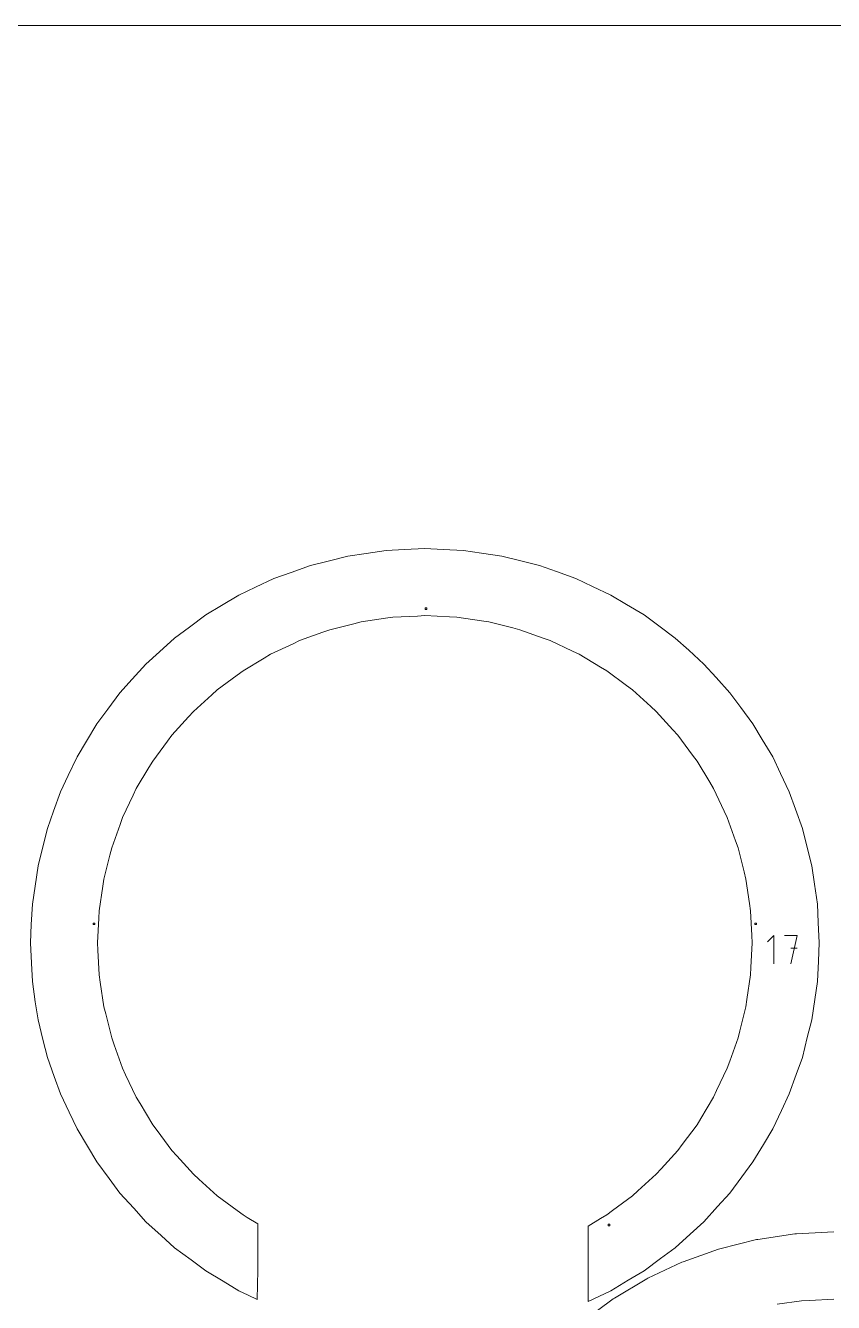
# Model space of a CAD drawing. Header units: centimetres. Extents: x -214 to 137, y -175 to 4.
# Drawn here: x -183.1 to -152.74, y -123.16 to -75.16 of the extents above; entities that cross this region are included whole.
import ezdxf

# ---------------------------------------------------------------- set-up
doc = ezdxf.new("R2010")
doc.units = ezdxf.units.CM
doc.header["$MEASUREMENT"] = 0
doc.layers.add('layer 1', color=7, linetype='Continuous')

msp = doc.modelspace()

# ---------------------------------------------------------------- linework, layer by layer
at = {"layer": 'layer 1', "color": 5, "lineweight": 9}
for points in [[(-114.22072, -75.16373), (-114.22072, -75.16373), (-214.22072, -75.16373), (-214.22072, -75.16373)], [(-170.30573, -95.00485), (-170.30573, -95.00485), (-170.98651, -95.10584), (-170.98651, -95.10584)], [(-169.54742, -94.89237), (-169.54742, -94.89237), (-170.30573, -95.00485), (-170.30573, -95.00485)], [(-168.86002, -94.8586), (-168.86002, -94.8586), (-169.54742, -94.89237), (-169.54742, -94.89237)], [(-168.09433, -94.82099), (-168.09433, -94.82099), (-168.86002, -94.8586), (-168.86002, -94.8586)], [(-167.40689, -94.85476), (-167.40689, -94.85476), (-168.09433, -94.82099), (-168.09433, -94.82099)], [(-166.64115, -94.89238), (-166.64115, -94.89238), (-167.40689, -94.85476), (-167.40689, -94.85476)], [(-165.96037, -94.99337), (-165.96037, -94.99337), (-166.64115, -94.89238), (-166.64115, -94.89238)], [(-165.20206, -95.10586), (-165.20206, -95.10586), (-165.96037, -94.99337), (-165.96037, -94.99337)], [(-172.39775, -95.45934), (-172.39775, -95.45934), (-173.11954, -95.7176), (-173.11954, -95.7176)], [(-171.73015, -95.29211), (-171.73015, -95.29211), (-172.39775, -95.45934), (-172.39775, -95.45934)], [(-170.98651, -95.10584), (-170.98651, -95.10584), (-171.73015, -95.29211), (-171.73015, -95.29211)], [(-164.53446, -95.27309), (-164.53446, -95.27309), (-165.20206, -95.10586), (-165.20206, -95.10586)], [(-163.79083, -95.45936), (-163.79083, -95.45936), (-164.53446, -95.27309), (-164.53446, -95.27309)], [(-163.14283, -95.69122), (-163.14283, -95.69122), (-163.79083, -95.45936), (-163.79083, -95.45936)], [(-173.76754, -95.94946), (-173.76754, -95.94946), (-174.46055, -96.27722), (-174.46055, -96.27722)], [(-173.11954, -95.7176), (-173.11954, -95.7176), (-173.76754, -95.94946), (-173.76754, -95.94946)], [(-162.42104, -95.94949), (-162.42104, -95.94949), (-163.14283, -95.69122), (-163.14283, -95.69122)], [(-161.79889, -96.24375), (-161.79889, -96.24375), (-162.42104, -95.94949), (-162.42104, -95.94949)], [(-174.46055, -96.27722), (-174.46055, -96.27722), (-175.0827, -96.57148), (-175.0827, -96.57148)], [(-161.10589, -96.57152), (-161.10589, -96.57152), (-161.79889, -96.24375), (-161.79889, -96.24375)], [(-175.0827, -96.57148), (-175.0827, -96.57148), (-175.74024, -96.9656), (-175.74024, -96.9656)], [(-160.51557, -96.92534), (-160.51557, -96.92534), (-161.10589, -96.57152), (-161.10589, -96.57152)], [(-159.85804, -97.31946), (-159.85804, -97.31946), (-160.51557, -96.92534), (-160.51557, -96.92534)], [(-176.33056, -97.31942), (-176.33056, -97.31942), (-176.9463, -97.77609), (-176.9463, -97.77609)], [(-175.74024, -96.9656), (-175.74024, -96.9656), (-176.33056, -97.31942), (-176.33056, -97.31942)], [(-169.57292, -97.44501), (-169.57292, -97.44501), (-169.29999, -97.40453), (-169.29999, -97.40453)], [(-169.29999, -97.40453), (-169.29999, -97.40453), (-168.36992, -97.35884), (-168.36992, -97.35884)], [(-168.36992, -97.35884), (-168.36992, -97.35884), (-168.09433, -97.3453), (-168.09433, -97.3453)], [(-168.09433, -97.3453), (-168.09433, -97.3453), (-167.1642, -97.391), (-167.1642, -97.391)], [(-168.02707, -97.05583), (-168.02707, -97.05583), (-168.08422, -97.05583), (-168.08422, -97.05583)], [(-168.08422, -97.05583), (-168.08422, -97.05583), (-168.08422, -97.11298), (-168.08422, -97.11298)], [(-168.08422, -97.11298), (-168.08422, -97.11298), (-168.02707, -97.11298), (-168.02707, -97.11298)], [(-168.02707, -97.11298), (-168.02707, -97.11298), (-168.02707, -97.05583), (-168.02707, -97.05583)], [(-167.1642, -97.391), (-167.1642, -97.391), (-166.88859, -97.40454), (-166.88859, -97.40454)], [(-166.88859, -97.40454), (-166.88859, -97.40454), (-165.96748, -97.54118), (-165.96748, -97.54118)], [(-159.30525, -97.72944), (-159.30525, -97.72944), (-159.85804, -97.31946), (-159.85804, -97.31946)], [(-176.9463, -97.77609), (-176.9463, -97.77609), (-177.49909, -98.18606), (-177.49909, -98.18606)], [(-171.92477, -97.96791), (-171.92477, -97.96791), (-171.66498, -97.87495), (-171.66498, -97.87495)], [(-171.66498, -97.87495), (-171.66498, -97.87495), (-170.76169, -97.64869), (-170.76169, -97.64869)], [(-170.76169, -97.64869), (-170.76169, -97.64869), (-170.49404, -97.58165), (-170.49404, -97.58165)], [(-170.49404, -97.58165), (-170.49404, -97.58165), (-169.57292, -97.44501), (-169.57292, -97.44501)], [(-165.96748, -97.54118), (-165.96748, -97.54118), (-165.69455, -97.58166), (-165.69455, -97.58166)], [(-165.69455, -97.58166), (-165.69455, -97.58166), (-164.79126, -97.80793), (-164.79126, -97.80793)], [(-164.79126, -97.80793), (-164.79126, -97.80793), (-164.52361, -97.87497), (-164.52361, -97.87497)], [(-164.52361, -97.87497), (-164.52361, -97.87497), (-163.64685, -98.18869), (-163.64685, -98.18869)], [(-158.68951, -98.18611), (-158.68951, -98.18611), (-159.30525, -97.72944), (-159.30525, -97.72944)], [(-177.49909, -98.18606), (-177.49909, -98.18606), (-178.06711, -98.70089), (-178.06711, -98.70089)], [(-173.05096, -98.39959), (-173.05096, -98.39959), (-172.80153, -98.28162), (-172.80153, -98.28162)], [(-172.80153, -98.28162), (-172.80153, -98.28162), (-171.92477, -97.96791), (-171.92477, -97.96791)], [(-163.64685, -98.18869), (-163.64685, -98.18869), (-163.38706, -98.28165), (-163.38706, -98.28165)], [(-163.38706, -98.28165), (-163.38706, -98.28165), (-162.54528, -98.67978), (-162.54528, -98.67978)], [(-158.17957, -98.6483), (-158.17957, -98.6483), (-158.68951, -98.18611), (-158.68951, -98.18611)], [(-178.06711, -98.70089), (-178.06711, -98.70089), (-178.57705, -99.16308), (-178.57705, -99.16308)], [(-174.12941, -98.93958), (-174.12941, -98.93958), (-173.89275, -98.79773), (-173.89275, -98.79773)], [(-173.89275, -98.79773), (-173.89275, -98.79773), (-173.05096, -98.39959), (-173.05096, -98.39959)], [(-162.54528, -98.67978), (-162.54528, -98.67978), (-162.29585, -98.79775), (-162.29585, -98.79775)], [(-162.29585, -98.79775), (-162.29585, -98.79775), (-161.49714, -99.27649), (-161.49714, -99.27649)], [(-157.61156, -99.16313), (-157.61156, -99.16313), (-158.17957, -98.6483), (-158.17957, -98.6483)], [(-178.57705, -99.16308), (-178.57705, -99.16308), (-179.09188, -99.7311), (-179.09188, -99.7311)], [(-174.92812, -99.41831), (-174.92812, -99.41831), (-174.12941, -98.93958), (-174.12941, -98.93958)], [(-161.49714, -99.27649), (-161.49714, -99.27649), (-161.26048, -99.41834), (-161.26048, -99.41834)], [(-157.14937, -99.67307), (-157.14937, -99.67307), (-157.61156, -99.16313), (-157.61156, -99.16313)], [(-179.09188, -99.7311), (-179.09188, -99.7311), (-179.55407, -100.24104), (-179.55407, -100.24104)], [(-175.89769, -100.13739), (-175.89769, -100.13739), (-175.14974, -99.58267), (-175.14974, -99.58267)], [(-175.14974, -99.58267), (-175.14974, -99.58267), (-174.92812, -99.41831), (-174.92812, -99.41831)], [(-161.26048, -99.41834), (-161.26048, -99.41834), (-160.51254, -99.97306), (-160.51254, -99.97306)], [(-156.63455, -100.24109), (-156.63455, -100.24109), (-157.14937, -99.67307), (-157.14937, -99.67307)], [(-179.55407, -100.24104), (-179.55407, -100.24104), (-180.01073, -100.85678), (-180.01073, -100.85678)], [(-176.10213, -100.32268), (-176.10213, -100.32268), (-175.89769, -100.13739), (-175.89769, -100.13739)], [(-160.51254, -99.97306), (-160.51254, -99.97306), (-160.29092, -100.13743), (-160.29092, -100.13743)], [(-160.29092, -100.13743), (-160.29092, -100.13743), (-159.60097, -100.76278), (-159.60097, -100.76278)], [(-156.22458, -100.79388), (-156.22458, -100.79388), (-156.63455, -100.24109), (-156.63455, -100.24109)], [(-176.7921, -100.94803), (-176.7921, -100.94803), (-176.10213, -100.32268), (-176.10213, -100.32268)], [(-159.60097, -100.76278), (-159.60097, -100.76278), (-159.39652, -100.94808), (-159.39652, -100.94808)], [(-155.76791, -101.40963), (-155.76791, -101.40963), (-156.22458, -100.79388), (-156.22458, -100.79388)], [(-180.01073, -100.85678), (-180.01073, -100.85678), (-180.42071, -101.40958), (-180.42071, -101.40958)], [(-177.60275, -101.84244), (-177.60275, -101.84244), (-176.97739, -101.15247), (-176.97739, -101.15247)], [(-176.97739, -101.15247), (-176.97739, -101.15247), (-176.7921, -100.94803), (-176.7921, -100.94803)], [(-159.39652, -100.94808), (-159.39652, -100.94808), (-158.77117, -101.63804), (-158.77117, -101.63804)], [(-180.42071, -101.40958), (-180.42071, -101.40958), (-180.81483, -102.06712), (-180.81483, -102.06712)], [(-158.77117, -101.63804), (-158.77117, -101.63804), (-158.58587, -101.84249), (-158.58587, -101.84249)], [(-155.4141, -101.99995), (-155.4141, -101.99995), (-155.76791, -101.40963), (-155.76791, -101.40963)], [(-180.81483, -102.06712), (-180.81483, -102.06712), (-181.16865, -102.65743), (-181.16865, -102.65743)], [(-178.32183, -102.81201), (-178.32183, -102.81201), (-177.76712, -102.06407), (-177.76712, -102.06407)], [(-177.76712, -102.06407), (-177.76712, -102.06407), (-177.60275, -101.84244), (-177.60275, -101.84244)], [(-158.58587, -101.84249), (-158.58587, -101.84249), (-158.03117, -102.59043), (-158.03117, -102.59043)], [(-155.01999, -102.65749), (-155.01999, -102.65749), (-155.4141, -101.99995), (-155.4141, -101.99995)], [(-181.16865, -102.65743), (-181.16865, -102.65743), (-181.49641, -103.35044), (-181.49641, -103.35044)], [(-158.03117, -102.59043), (-158.03117, -102.59043), (-157.86681, -102.81205), (-157.86681, -102.81205)], [(-154.72573, -103.27964), (-154.72573, -103.27964), (-155.01999, -102.65749), (-155.01999, -102.65749)], [(-178.9424, -103.84739), (-178.9424, -103.84739), (-178.46368, -103.04868), (-178.46368, -103.04868)], [(-178.46368, -103.04868), (-178.46368, -103.04868), (-178.32183, -102.81201), (-178.32183, -102.81201)], [(-157.86681, -102.81205), (-157.86681, -102.81205), (-157.38808, -103.61076), (-157.38808, -103.61076)], [(-181.49641, -103.35044), (-181.49641, -103.35044), (-181.79067, -103.97259), (-181.79067, -103.97259)], [(-157.38808, -103.61076), (-157.38808, -103.61076), (-157.24623, -103.84743), (-157.24623, -103.84743)], [(-154.39797, -103.97265), (-154.39797, -103.97265), (-154.72573, -103.27964), (-154.72573, -103.27964)], [(-181.79067, -103.97259), (-181.79067, -103.97259), (-182.04893, -104.69439), (-182.04893, -104.69439)], [(-179.45852, -104.93861), (-179.45852, -104.93861), (-179.06037, -104.09681), (-179.06037, -104.09681)], [(-179.06037, -104.09681), (-179.06037, -104.09681), (-178.9424, -103.84739), (-178.9424, -103.84739)], [(-157.24623, -103.84743), (-157.24623, -103.84743), (-156.8481, -104.68922), (-156.8481, -104.68922)], [(-154.16611, -104.62065), (-154.16611, -104.62065), (-154.39797, -103.97265), (-154.39797, -103.97265)], [(-153.90786, -105.34244), (-153.90786, -105.34244), (-154.16611, -104.62065), (-154.16611, -104.62065)], [(-182.04893, -104.69439), (-182.04893, -104.69439), (-182.28079, -105.34239), (-182.28079, -105.34239)], [(-179.55147, -105.1984), (-179.55147, -105.1984), (-179.45852, -104.93861), (-179.45852, -104.93861)], [(-156.8481, -104.68922), (-156.8481, -104.68922), (-156.73013, -104.93865), (-156.73013, -104.93865)], [(-156.73013, -104.93865), (-156.73013, -104.93865), (-156.41642, -105.8154), (-156.41642, -105.8154)], [(-182.28079, -105.34239), (-182.28079, -105.34239), (-182.46706, -106.08602), (-182.46706, -106.08602)], [(-179.86517, -106.07515), (-179.86517, -106.07515), (-179.55147, -105.1984), (-179.55147, -105.1984)], [(-153.74063, -106.01004), (-153.74063, -106.01004), (-153.90786, -105.34244), (-153.90786, -105.34244)], [(-179.93221, -106.3428), (-179.93221, -106.3428), (-179.86517, -106.07515), (-179.86517, -106.07515)], [(-156.41642, -105.8154), (-156.41642, -105.8154), (-156.32347, -106.0752), (-156.32347, -106.0752)], [(-156.32347, -106.0752), (-156.32347, -106.0752), (-156.09721, -106.97849), (-156.09721, -106.97849)], [(-153.55436, -106.75368), (-153.55436, -106.75368), (-153.74063, -106.01004), (-153.74063, -106.01004)], [(-182.46706, -106.08602), (-182.46706, -106.08602), (-182.63429, -106.75363), (-182.63429, -106.75363)], [(-180.15848, -107.2461), (-180.15848, -107.2461), (-179.93221, -106.3428), (-179.93221, -106.3428)], [(-182.63429, -106.75363), (-182.63429, -106.75363), (-182.74677, -107.51193), (-182.74677, -107.51193)], [(-156.09721, -106.97849), (-156.09721, -106.97849), (-156.03017, -107.24614), (-156.03017, -107.24614)], [(-153.45339, -107.43446), (-153.45339, -107.43446), (-153.55436, -106.75368), (-153.55436, -106.75368)], [(-182.74677, -107.51193), (-182.74677, -107.51193), (-182.84776, -108.19272), (-182.84776, -108.19272)], [(-180.19897, -107.51903), (-180.19897, -107.51903), (-180.15848, -107.2461), (-180.15848, -107.2461)], [(-156.03017, -107.24614), (-156.03017, -107.24614), (-155.89354, -108.16725), (-155.89354, -108.16725)], [(-153.34091, -108.19276), (-153.34091, -108.19276), (-153.45339, -107.43446), (-153.45339, -107.43446)], [(-180.3356, -108.44014), (-180.3356, -108.44014), (-180.19897, -107.51903), (-180.19897, -107.51903)], [(-182.84776, -108.19272), (-182.84776, -108.19272), (-182.88537, -108.9584), (-182.88537, -108.9584)], [(-180.34914, -108.71573), (-180.34914, -108.71573), (-180.3356, -108.44014), (-180.3356, -108.44014)], [(-155.89354, -108.16725), (-155.89354, -108.16725), (-155.85306, -108.44018), (-155.85306, -108.44018)], [(-155.85306, -108.44018), (-155.85306, -108.44018), (-155.80737, -109.37025), (-155.80737, -109.37025)], [(-153.30714, -108.88017), (-153.30714, -108.88017), (-153.34091, -108.19276), (-153.34091, -108.19276)], [(-180.49883, -108.89899), (-180.49883, -108.89899), (-180.55598, -108.89899), (-180.55598, -108.89899)], [(-180.55598, -108.89899), (-180.55598, -108.89899), (-180.55598, -108.95614), (-180.55598, -108.95614)], [(-180.55598, -108.95614), (-180.55598, -108.95614), (-180.49883, -108.95614), (-180.49883, -108.95614)], [(-180.49883, -108.95614), (-180.49883, -108.95614), (-180.49883, -108.89899), (-180.49883, -108.89899)], [(-180.39483, -109.6458), (-180.39483, -109.6458), (-180.34914, -108.71573), (-180.34914, -108.71573)], [(-155.63268, -108.89899), (-155.63268, -108.89899), (-155.68983, -108.89899), (-155.68983, -108.89899)], [(-155.68983, -108.89899), (-155.68983, -108.89899), (-155.68983, -108.95614), (-155.68983, -108.95614)], [(-155.68983, -108.95614), (-155.68983, -108.95614), (-155.63268, -108.95614), (-155.63268, -108.95614)], [(-155.63268, -108.95614), (-155.63268, -108.95614), (-155.63268, -108.89899), (-155.63268, -108.89899)], [(-153.26952, -109.64585), (-153.26952, -109.64585), (-153.30714, -108.88017), (-153.30714, -108.88017)], [(-182.88537, -108.9584), (-182.88537, -108.9584), (-182.91914, -109.6458), (-182.91914, -109.6458)], [(-155.80737, -109.37025), (-155.80737, -109.37025), (-155.79383, -109.64584), (-155.79383, -109.64584)], [(-182.91914, -109.6458), (-182.91914, -109.6458), (-182.88152, -110.41149), (-182.88152, -110.41149)], [(-180.38129, -109.92139), (-180.38129, -109.92139), (-180.39483, -109.6458), (-180.39483, -109.6458)], [(-155.79383, -109.64584), (-155.79383, -109.64584), (-155.83953, -110.57591), (-155.83953, -110.57591)], [(-153.3033, -110.33325), (-153.3033, -110.33325), (-153.26952, -109.64585), (-153.26952, -109.64585)], [(-180.3356, -110.85146), (-180.3356, -110.85146), (-180.38129, -109.92139), (-180.38129, -109.92139)], [(-153.34092, -111.09893), (-153.34092, -111.09893), (-153.3033, -110.33325), (-153.3033, -110.33325)], [(-182.88152, -110.41149), (-182.88152, -110.41149), (-182.84776, -111.09889), (-182.84776, -111.09889)], [(-180.29511, -111.1244), (-180.29511, -111.1244), (-180.3356, -110.85146), (-180.3356, -110.85146)], [(-155.85307, -110.8515), (-155.85307, -110.8515), (-155.9897, -111.77261), (-155.9897, -111.77261)], [(-155.83953, -110.57591), (-155.83953, -110.57591), (-155.85307, -110.8515), (-155.85307, -110.8515)], [(-182.84776, -111.09889), (-182.84776, -111.09889), (-182.73527, -111.8572), (-182.73527, -111.8572)], [(-180.15848, -112.04551), (-180.15848, -112.04551), (-180.29511, -111.1244), (-180.29511, -111.1244)], [(-153.4419, -111.77971), (-153.4419, -111.77971), (-153.34092, -111.09893), (-153.34092, -111.09893)], [(-155.9897, -111.77261), (-155.9897, -111.77261), (-156.03019, -112.04554), (-156.03019, -112.04554)], [(-153.55438, -112.53802), (-153.55438, -112.53802), (-153.4419, -111.77971), (-153.4419, -111.77971)], [(-182.73527, -111.8572), (-182.73527, -111.8572), (-182.63429, -112.53798), (-182.63429, -112.53798)], [(-180.09144, -112.31316), (-180.09144, -112.31316), (-180.15848, -112.04551), (-180.15848, -112.04551)], [(-179.86517, -113.21645), (-179.86517, -113.21645), (-180.09144, -112.31316), (-180.09144, -112.31316)], [(-156.03019, -112.04554), (-156.03019, -112.04554), (-156.25646, -112.94882), (-156.25646, -112.94882)], [(-182.63429, -112.53798), (-182.63429, -112.53798), (-182.44801, -113.28161), (-182.44801, -113.28161)], [(-153.72161, -113.20562), (-153.72161, -113.20562), (-153.55438, -112.53802), (-153.55438, -112.53802)], [(-179.77222, -113.47624), (-179.77222, -113.47624), (-179.86517, -113.21645), (-179.86517, -113.21645)], [(-156.3235, -113.21647), (-156.3235, -113.21647), (-156.63721, -114.09323), (-156.63721, -114.09323)], [(-156.25646, -112.94882), (-156.25646, -112.94882), (-156.3235, -113.21647), (-156.3235, -113.21647)], [(-153.90789, -113.94925), (-153.90789, -113.94925), (-153.72161, -113.20562), (-153.72161, -113.20562)], [(-182.44801, -113.28161), (-182.44801, -113.28161), (-182.28078, -113.94922), (-182.28078, -113.94922)], [(-179.45851, -114.353), (-179.45851, -114.353), (-179.77222, -113.47624), (-179.77222, -113.47624)], [(-182.28078, -113.94922), (-182.28078, -113.94922), (-182.02252, -114.67101), (-182.02252, -114.67101)], [(-156.63721, -114.09323), (-156.63721, -114.09323), (-156.73017, -114.35302), (-156.73017, -114.35302)], [(-154.13974, -114.59725), (-154.13974, -114.59725), (-153.90789, -113.94925), (-153.90789, -113.94925)], [(-182.02252, -114.67101), (-182.02252, -114.67101), (-181.79067, -115.31901), (-181.79067, -115.31901)], [(-179.34054, -114.60243), (-179.34054, -114.60243), (-179.45851, -114.353), (-179.45851, -114.353)], [(-178.9424, -115.44422), (-178.9424, -115.44422), (-179.34054, -114.60243), (-179.34054, -114.60243)], [(-156.73017, -114.35302), (-156.73017, -114.35302), (-157.1283, -115.19481), (-157.1283, -115.19481)], [(-154.398, -115.31904), (-154.398, -115.31904), (-154.13974, -114.59725), (-154.13974, -114.59725)], [(-157.1283, -115.19481), (-157.1283, -115.19481), (-157.24627, -115.44424), (-157.24627, -115.44424)], [(-181.79067, -115.31901), (-181.79067, -115.31901), (-181.4629, -116.01202), (-181.4629, -116.01202)], [(-178.80055, -115.68088), (-178.80055, -115.68088), (-178.9424, -115.44422), (-178.9424, -115.44422)], [(-157.24627, -115.44424), (-157.24627, -115.44424), (-157.725, -116.24295), (-157.725, -116.24295)], [(-154.69227, -115.94119), (-154.69227, -115.94119), (-154.398, -115.31904), (-154.398, -115.31904)], [(-181.4629, -116.01202), (-181.4629, -116.01202), (-181.16864, -116.63417), (-181.16864, -116.63417)], [(-178.32182, -116.4796), (-178.32182, -116.4796), (-178.80055, -115.68088), (-178.80055, -115.68088)], [(-155.02004, -116.6342), (-155.02004, -116.6342), (-154.69227, -115.94119), (-154.69227, -115.94119)], [(-181.16864, -116.63417), (-181.16864, -116.63417), (-180.77453, -117.29171), (-180.77453, -117.29171)], [(-178.15745, -116.70122), (-178.15745, -116.70122), (-178.32182, -116.4796), (-178.32182, -116.4796)], [(-157.86685, -116.47961), (-157.86685, -116.47961), (-158.42157, -117.22755), (-158.42157, -117.22755)], [(-157.725, -116.24295), (-157.725, -116.24295), (-157.86685, -116.47961), (-157.86685, -116.47961)], [(-155.37386, -117.22451), (-155.37386, -117.22451), (-155.02004, -116.6342), (-155.02004, -116.6342)], [(-177.60274, -117.44916), (-177.60274, -117.44916), (-178.15745, -116.70122), (-178.15745, -116.70122)], [(-180.77453, -117.29171), (-180.77453, -117.29171), (-180.4207, -117.88203), (-180.4207, -117.88203)], [(-177.41744, -117.6536), (-177.41744, -117.6536), (-177.60274, -117.44916), (-177.60274, -117.44916)], [(-158.58594, -117.44917), (-158.58594, -117.44917), (-159.21129, -118.13914), (-159.21129, -118.13914)], [(-158.42157, -117.22755), (-158.42157, -117.22755), (-158.58594, -117.44917), (-158.58594, -117.44917)], [(-155.76797, -117.88205), (-155.76797, -117.88205), (-155.37386, -117.22451), (-155.37386, -117.22451)], [(-180.4207, -117.88203), (-180.4207, -117.88203), (-179.96404, -118.49777), (-179.96404, -118.49777)], [(-176.79209, -118.34357), (-176.79209, -118.34357), (-177.41744, -117.6536), (-177.41744, -117.6536)], [(-156.17795, -118.43484), (-156.17795, -118.43484), (-155.76797, -117.88205), (-155.76797, -117.88205)], [(-179.96404, -118.49777), (-179.96404, -118.49777), (-179.55406, -119.05057), (-179.55406, -119.05057)], [(-176.58764, -118.52886), (-176.58764, -118.52886), (-176.79209, -118.34357), (-176.79209, -118.34357)], [(-175.89768, -119.15422), (-175.89768, -119.15422), (-176.58764, -118.52886), (-176.58764, -118.52886)], [(-159.39659, -118.34358), (-159.39659, -118.34358), (-160.08655, -118.96892), (-160.08655, -118.96892)], [(-159.21129, -118.13914), (-159.21129, -118.13914), (-159.39659, -118.34358), (-159.39659, -118.34358)], [(-156.63462, -119.05058), (-156.63462, -119.05058), (-156.17795, -118.43484), (-156.17795, -118.43484)], [(-160.08655, -118.96892), (-160.08655, -118.96892), (-160.29099, -119.15422), (-160.29099, -119.15422)], [(-179.55406, -119.05057), (-179.55406, -119.05057), (-179.03923, -119.61858), (-179.03923, -119.61858)], [(-175.14973, -119.70892), (-175.14973, -119.70892), (-175.89768, -119.15422), (-175.89768, -119.15422)], [(-160.29099, -119.15422), (-160.29099, -119.15422), (-161.03894, -119.70893), (-161.03894, -119.70893)], [(-157.09681, -119.56052), (-157.09681, -119.56052), (-156.63462, -119.05058), (-156.63462, -119.05058)], [(-179.03923, -119.61858), (-179.03923, -119.61858), (-178.57705, -120.12853), (-178.57705, -120.12853)], [(-174.92811, -119.87329), (-174.92811, -119.87329), (-175.14973, -119.70892), (-175.14973, -119.70892)], [(-174.76966, -119.96826), (-174.76966, -119.96826), (-174.92811, -119.87329), (-174.92811, -119.87329)], [(-174.3751, -120.20475), (-174.3751, -120.20475), (-174.76966, -119.96826), (-174.76966, -119.96826)], [(-161.26056, -119.8733), (-161.26056, -119.8733), (-161.49011, -120.01088), (-161.49011, -120.01088)], [(-161.03894, -119.70893), (-161.03894, -119.70893), (-161.26056, -119.8733), (-161.26056, -119.8733)], [(-157.61163, -120.12854), (-157.61163, -120.12854), (-157.09681, -119.56052), (-157.09681, -119.56052)], [(-178.57705, -120.12853), (-178.57705, -120.12853), (-178.00903, -120.64335), (-178.00903, -120.64335)], [(-174.3751, -120.89695), (-174.3751, -120.89695), (-174.3751, -120.20475), (-174.3751, -120.20475)], [(-161.49011, -120.01088), (-161.49011, -120.01088), (-161.9551, -120.28959), (-161.9551, -120.28959)], [(-161.9551, -120.28959), (-161.9551, -120.28959), (-161.9551, -120.93979), (-161.9551, -120.93979)], [(-161.14718, -120.21945), (-161.14718, -120.21945), (-161.20433, -120.21945), (-161.20433, -120.21945)], [(-161.20433, -120.21945), (-161.20433, -120.21945), (-161.20433, -120.2766), (-161.20433, -120.2766)], [(-161.20433, -120.2766), (-161.20433, -120.2766), (-161.14718, -120.2766), (-161.14718, -120.2766)], [(-161.14718, -120.2766), (-161.14718, -120.2766), (-161.14718, -120.21945), (-161.14718, -120.21945)], [(-158.12157, -120.59072), (-158.12157, -120.59072), (-157.61163, -120.12854), (-157.61163, -120.12854)], [(-178.00903, -120.64335), (-178.00903, -120.64335), (-177.49908, -121.10553), (-177.49908, -121.10553)], [(-174.3751, -121.12721), (-174.3751, -121.12721), (-174.3751, -120.89695), (-174.3751, -120.89695)], [(-161.9551, -120.93979), (-161.9551, -120.93979), (-161.95511, -121.05255), (-161.95511, -121.05255)], [(-158.68959, -121.10554), (-158.68959, -121.10554), (-158.12157, -120.59072), (-158.12157, -120.59072)], [(-155.63557, -120.79971), (-155.63557, -120.79971), (-157.00379, -121.14244), (-157.00379, -121.14244)], [(-155.58249, -120.79184), (-155.58249, -120.79184), (-155.63557, -120.79971), (-155.63557, -120.79971)], [(-154.18726, -120.58487), (-154.18726, -120.58487), (-155.58249, -120.79184), (-155.58249, -120.79184)], [(-154.13366, -120.58224), (-154.13366, -120.58224), (-154.18726, -120.58487), (-154.18726, -120.58487)], [(-152.72486, -120.51303), (-152.72486, -120.51303), (-154.13366, -120.58224), (-154.13366, -120.58224)], [(-177.49908, -121.10553), (-177.49908, -121.10553), (-176.88334, -121.5622), (-176.88334, -121.5622)], [(-174.3751, -121.48143), (-174.3751, -121.48143), (-174.3751, -121.12721), (-174.3751, -121.12721)], [(-161.95511, -121.05255), (-161.95511, -121.05255), (-161.95511, -121.48143), (-161.95511, -121.48143)], [(-159.24238, -121.51552), (-159.24238, -121.51552), (-158.68959, -121.10554), (-158.68959, -121.10554)], [(-157.05584, -121.15548), (-157.05584, -121.15548), (-158.38388, -121.63066), (-158.38388, -121.63066)], [(-157.00379, -121.14244), (-157.00379, -121.14244), (-157.05584, -121.15548), (-157.05584, -121.15548)], [(-176.88334, -121.5622), (-176.88334, -121.5622), (-176.33055, -121.97218), (-176.33055, -121.97218)], [(-174.3751, -121.95269), (-174.3751, -121.95269), (-174.3751, -121.48143), (-174.3751, -121.48143)], [(-161.95511, -121.48143), (-161.95511, -121.48143), (-161.95511, -121.96557), (-161.95511, -121.96557)], [(-159.85812, -121.97218), (-159.85812, -121.97218), (-159.24238, -121.51552), (-159.24238, -121.51552)], [(-158.4344, -121.64873), (-158.4344, -121.64873), (-159.70947, -122.25179), (-159.70947, -122.25179)], [(-158.38388, -121.63066), (-158.38388, -121.63066), (-158.4344, -121.64873), (-158.4344, -121.64873)], [(-176.33055, -121.97218), (-176.33055, -121.97218), (-175.67301, -122.36629), (-175.67301, -122.36629)], [(-175.67301, -122.36629), (-175.67301, -122.36629), (-175.08269, -122.72011), (-175.08269, -122.72011)], [(-174.3931, -123.04627), (-174.3931, -123.04627), (-174.3751, -121.95269), (-174.3751, -121.95269)], [(-161.95511, -121.96557), (-161.95511, -121.96557), (-161.95511, -122.09415), (-161.95511, -122.09415)], [(-161.95511, -122.09415), (-161.95511, -122.09415), (-161.95511, -123.12172), (-161.95511, -123.12172)], [(-161.10598, -122.72012), (-161.10598, -122.72012), (-160.44844, -122.326), (-160.44844, -122.326)], [(-159.75798, -122.27474), (-159.75798, -122.27474), (-160.96781, -122.99989), (-160.96781, -122.99989)], [(-160.44844, -122.326), (-160.44844, -122.326), (-159.85812, -121.97218), (-159.85812, -121.97218)], [(-159.70947, -122.25179), (-159.70947, -122.25179), (-159.75798, -122.27474), (-159.75798, -122.27474)], [(-175.08269, -122.72011), (-175.08269, -122.72011), (-174.73852, -122.8829), (-174.73852, -122.8829)], [(-161.55465, -122.93232), (-161.55465, -122.93232), (-161.10598, -122.72012), (-161.10598, -122.72012)], [(-174.73852, -122.8829), (-174.73852, -122.8829), (-174.3931, -123.04627), (-174.3931, -123.04627)], [(-161.01383, -123.02747), (-161.01383, -123.02747), (-162.14675, -123.8677), (-162.14675, -123.8677)], [(-161.95511, -123.12172), (-161.95511, -123.12172), (-161.55465, -122.93232), (-161.55465, -122.93232)], [(-160.96781, -122.99989), (-160.96781, -122.99989), (-161.01383, -123.02747), (-161.01383, -123.02747)], [(-154.84968, -123.232), (-154.84968, -123.232), (-153.93983, -123.09703), (-153.93983, -123.09703)], [(-153.93983, -123.09703), (-153.93983, -123.09703), (-153.64356, -123.08248), (-153.64356, -123.08248)], [(-153.64356, -123.08248), (-153.64356, -123.08248), (-152.72486, -123.03734), (-152.72486, -123.03734)]]:
    msp.add_open_spline(points, degree=3, dxfattribs=at)
at = {"layer": 'layer 1', "color": 1, "lineweight": 9}
for points in [[(-154.97695, -109.36425), (-154.97695, -109.36425), (-155.21427, -109.60163), (-155.21427, -109.60163)], [(-154.97695, -110.43174), (-154.97695, -110.43174), (-154.97695, -109.36425), (-154.97695, -109.36425)], [(-154.10201, -109.36425), (-154.10201, -109.36425), (-154.57671, -109.36425), (-154.57671, -109.36425)], [(-154.33933, -110.43174), (-154.33933, -110.43174), (-154.10201, -109.36425), (-154.10201, -109.36425)], [(-154.10201, -109.83962), (-154.10201, -109.83962), (-154.33933, -109.83962), (-154.33933, -109.83962)]]:
    msp.add_open_spline(points, degree=3, dxfattribs=at)

doc.saveas('drawing.dxf')
